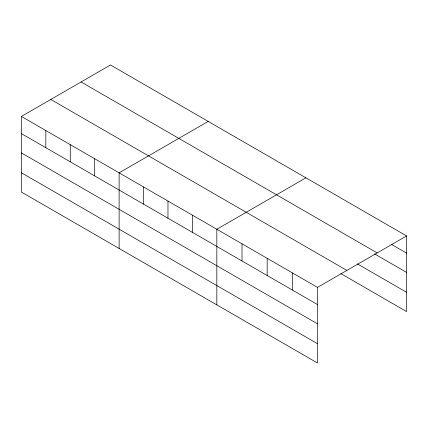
<?xml version="1.0" encoding="UTF-8"?>
<svg xmlns="http://www.w3.org/2000/svg" width="428" height="428" viewBox="0 0 428 428"><rect width="100%" height="100%" fill="white"/><g stroke="black" fill="none" stroke-linecap="round" stroke-linejoin="round"><path stroke-width="0.64" d="M21.4 116.432L317.506 287.386L317.506 363.003L21.4 192.049L21.4 116.432L110.494 64.997L406.6 235.951L406.6 311.568L340.816 273.588M208.211 121.408L119.118 172.848L119.118 248.465M305.924 177.823L216.83 229.264L216.83 304.88M317.506 287.386L406.6 235.951M391.155 244.206L406.6 253.119M81.095 81.967L377.202 252.927M374.564 253.916L406.6 272.411M357.407 263.878L406.6 292.281M50.798 99.457L346.905 270.416M21.4 133.606L317.506 304.559M21.4 152.892L317.506 323.846M21.4 172.762L317.506 343.716M292.335 272.855L292.335 290.029M267.168 258.325L267.168 275.498M242.002 243.794L242.002 260.968M192.402 215.161L192.402 232.329M167.974 201.053L167.974 218.226M143.546 186.95L143.546 204.124M94.684 158.745L94.684 175.913M70.256 144.637L70.256 161.811M45.828 130.535L45.828 147.708"/></g></svg>
